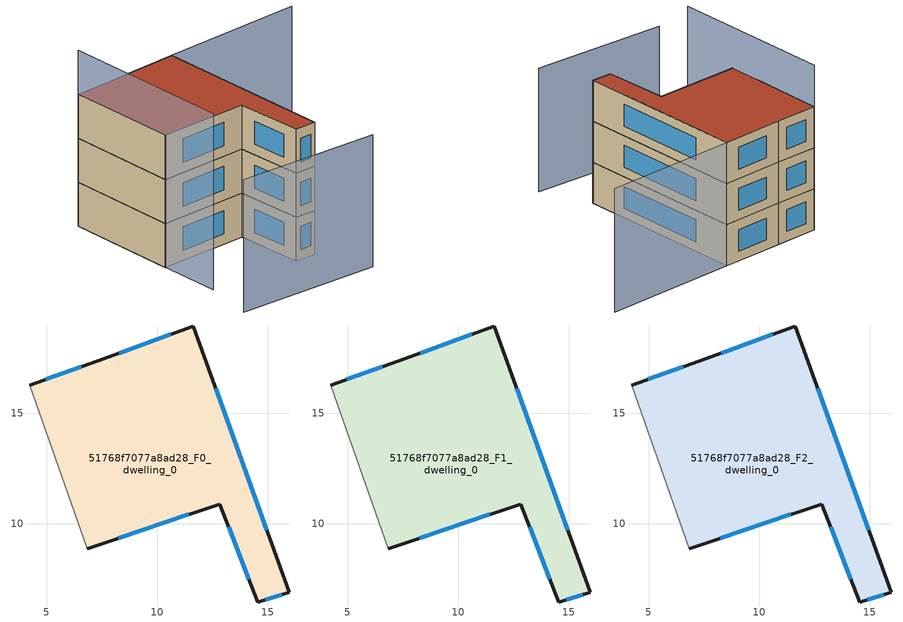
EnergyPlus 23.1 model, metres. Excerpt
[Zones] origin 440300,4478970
51768f7077a8ad28_F0_dwelling_0
 floor ground (EU_floor_Construction): 15.97,6.9 11.62,18.96 7.27,17.36 4.23,16.28 6.84,8.88 12.83,10.9 14.54,6.47 z0
 wall outside (EU_wall_Construction): 4.23,16.28 7.27,17.36 11.62,18.96 15.97,6.9 14.54,6.47 12.83,10.9 6.84,8.88 z0:3
 wall adiabatic (EU_wall_Construction): 6.84,8.88 4.23,16.28 z0:3
 window (EU_Window_Construction): 14.14,7.5 13.23,9.86 / 11.43,10.43 8.24,9.35 / 4.94,16.53 6.56,17.11 / 8.29,17.73 10.6,18.58 / 12.64,16.13 14.95,9.72 / 15.64,6.8 14.88,6.57 z0.7:2.3
51768f7077a8ad28_F1_dwelling_0
 floor to 51768f7077a8ad28_F0_dwelling_0 (EU_floor_Construction): 15.97,6.9 11.62,18.96 7.27,17.36 4.23,16.28 6.84,8.88 12.83,10.9 14.54,6.47 z3
 wall outside (EU_wall_Construction): 4.23,16.28 7.27,17.36 11.62,18.96 15.97,6.9 14.54,6.47 12.83,10.9 6.84,8.88 z3:6
 wall adiabatic (EU_wall_Construction): 6.84,8.88 4.23,16.28 z3:6
 window (EU_Window_Construction): 14.14,7.5 13.23,9.86 / 11.43,10.43 8.24,9.35 / 4.94,16.53 6.56,17.11 / 8.29,17.73 10.6,18.58 / 12.64,16.13 14.95,9.72 / 15.64,6.8 14.88,6.57 z3.7:5.3
51768f7077a8ad28_F2_dwelling_0
 floor to 51768f7077a8ad28_F1_dwelling_0 (EU_floor_Construction): 15.97,6.9 11.62,18.96 7.27,17.36 4.23,16.28 6.84,8.88 12.83,10.9 14.54,6.47 z6
 wall outside (EU_wall_Construction): 4.23,16.28 7.27,17.36 11.62,18.96 15.97,6.9 14.54,6.47 12.83,10.9 6.84,8.88 z6:9
 wall adiabatic (EU_wall_Construction): 6.84,8.88 4.23,16.28 z6:9
 window (EU_Window_Construction): 14.14,7.5 13.23,9.86 / 11.43,10.43 8.24,9.35 / 4.94,16.53 6.56,17.11 / 8.29,17.73 10.6,18.58 / 12.64,16.13 14.95,9.72 / 15.64,6.8 14.88,6.57 z6.7:8.3
 roof outside (EU_roof_Construction): 11.62,18.96 15.97,6.9 14.54,6.47 12.83,10.9 6.84,8.88 4.23,16.28 7.27,17.36 z9
shading: 8.81,1.3 18.54,3.9 / 14.83,9.94 11.62,18.96 / 11.62,18.96 21.1,22.32 z0:9; 4.23,16.28 8.31,4.87 z0:12
[Building]
EU S2 Campaign: North Axis=0; Terrain=City; Solar Distribution=FullExterior
[Site:Location]
Madrid: Latitude=40.5; Longitude=-3.5; Time Zone=1; Elevation=609
[SizingPeriod:WeatherFileDays]
AnnualSizingPeriod: Begin Month=1; Begin Day of Month=1; End Month=12; End Day of Month=31; Day of Week for Start Day=Monday; Use Weather File Daylight Saving Period=No; Use Weather File Rain and Snow Indicators=No
[MATERIAL]
EU_InternalMass_Material: Roughness=MediumRough; Thickness=0.1; Conductivity=1; Density=1800; Specific Heat=900; Thermal Absorptance=0.9; Solar Absorptance=0.7; Visible Absorptance=0.7
[MATERIAL:NOMASS] Roughness=MediumRough; Thermal Absorptance=0.9; Solar Absorptance=0.7; Visible Absorptance=0.7
Name | Thermal Resistance
EU_wall_NoMass | 0.419739
EU_roof_NoMass | 0.352165
EU_floor_NoMass | 0.608284
[WINDOWMATERIAL:SIMPLEGLAZINGSYSTEM]
EU_Window_SimpleGlazing: UFactor=4.8352; Solar Heat Gain Coefficient=0.85; Visible Transmittance=0.85
[CONSTRUCTION]
EU_wall_Construction: EU_wall_NoMass
EU_roof_Construction: EU_roof_NoMass
EU_floor_Construction: EU_floor_NoMass
EU_InternalMass_Construction: EU_InternalMass_Material
EU_Window_Construction: EU_Window_SimpleGlazing
[ZONE] Type=1; Multiplier=1; Ceiling Height=autocalculate; Volume=209.626; Floor Area=autocalculate; Part of Total Floor Area=Yes
51768f7077a8ad28_F0_dwelling_0; 51768f7077a8ad28_F1_dwelling_0; 51768f7077a8ad28_F2_dwelling_0
[INTERNALMASS] Construction=EU_InternalMass_Construction; Surface Area=69.8754
Name | Zone or ZoneList
51768f7077a8ad28_F0_dwelling_0_EU_InternalMass | 51768f7077a8ad28_F0_dwelling_0
51768f7077a8ad28_F1_dwelling_0_EU_InternalMass | 51768f7077a8ad28_F1_dwelling_0
51768f7077a8ad28_F2_dwelling_0_EU_InternalMass | 51768f7077a8ad28_F2_dwelling_0
[OTHEREQUIPMENT] Fuel Type=Electricity; Design Level Calculation Method=Watts/Area; Power per Zone Floor Area=1; Fraction Latent=0; Fraction Radiant=0; Fraction Lost=0; Carbon Dioxide Generation Rate=0; EndUse Subcategory=EU_Step8_InternalGains
Name | Zone or ZoneList or Space or SpaceList | Schedule
EU_Step8_InternalGain_51768f7077a8ad28_F0_dwelling_0_f000 | 51768f7077a8ad28_F0_dwelling_0 | EU_Step8_GainSchedule_51768f7077a8ad28_F0_dwelling_0_f000
EU_Step8_InternalGain_51768f7077a8ad28_F1_dwelling_0_f000 | 51768f7077a8ad28_F1_dwelling_0 | EU_Step8_GainSchedule_51768f7077a8ad28_F1_dwelling_0_f000
EU_Step8_InternalGain_51768f7077a8ad28_F2_dwelling_0_f000 | 51768f7077a8ad28_F2_dwelling_0 | EU_Step8_GainSchedule_51768f7077a8ad28_F2_dwelling_0_f000
[ZONEVENTILATION:DESIGNFLOWRATE] Schedule=EU_AlwaysOn; Design Flow Rate Calculation Method=AirChanges/Hour; Air Changes per Hour=0.703302; Ventilation Type=Natural; Fan Pressure Rise=0; Fan Total Efficiency=1; Constant Term Coefficient=1; Temperature Term Coefficient=0; Velocity Term Coefficient=0; Velocity Squared Term Coefficient=0; Minimum Indoor Temperature=-100; Maximum Indoor Temperature=100; Delta Temperature=-100; Minimum Outdoor Temperature=-100; Maximum Outdoor Temperature=100; Maximum Wind Speed=40
Name | Zone or ZoneList or Space or SpaceList
EU_ConstantAir_51768f7077a8ad28_F0_dwelling_0 | 51768f7077a8ad28_F0_dwelling_0
EU_ConstantAir_51768f7077a8ad28_F1_dwelling_0 | 51768f7077a8ad28_F1_dwelling_0
EU_ConstantAir_51768f7077a8ad28_F2_dwelling_0 | 51768f7077a8ad28_F2_dwelling_0
[HVACTEMPLATE:THERMOSTAT] Constant Heating Setpoint=20; Constant Cooling Setpoint=50
EU_HeatOnly_51768f7077a8ad28_F0_dwelling_0; EU_HeatOnly_51768f7077a8ad28_F1_dwelling_0; EU_HeatOnly_51768f7077a8ad28_F2_dwelling_0
[HVACTEMPLATE:ZONE:IDEALLOADSAIRSYSTEM] System Availability Schedule=EU_AlwaysOn; Maximum Heating Supply Air Temperature=50; Minimum Cooling Supply Air Temperature=13; Maximum Heating Supply Air Humidity Ratio=0.0156; Minimum Cooling Supply Air Humidity Ratio=0.0077; Heating Limit=NoLimit; Cooling Limit=NoLimit; Heating Availability Schedule=EU_AlwaysOn; Cooling Availability Schedule=EU_CoolingOff; Dehumidification Control Type=ConstantSensibleHeatRatio; Cooling Sensible Heat Ratio=0.7; Dehumidification Setpoint=60; Humidification Control Type=None; Humidification Setpoint=30; Outdoor Air Method=None; Outdoor Air Flow Rate per Person=0.00944; Outdoor Air Flow Rate per Zone Floor Area=0; Outdoor Air Flow Rate per Zone=0; Demand Controlled Ventilation Type=None; Outdoor Air Economizer Type=NoEconomizer; Heat Recovery Type=None; Sensible Heat Recovery Effectiveness=0.7; Latent Heat Recovery Effectiveness=0.65
Name | Template Thermostat
51768f7077a8ad28_F0_dwelling_0 | EU_HeatOnly_51768f7077a8ad28_F0_dwelling_0
51768f7077a8ad28_F1_dwelling_0 | EU_HeatOnly_51768f7077a8ad28_F1_dwelling_0
51768f7077a8ad28_F2_dwelling_0 | EU_HeatOnly_51768f7077a8ad28_F2_dwelling_0
[SIZING:ZONE] Zone Cooling Design Supply Air Temperature Input Method=SupplyAirTemperature; Zone Cooling Design Supply Air Temperature=13; Zone Heating Design Supply Air Temperature Input Method=SupplyAirTemperature; Zone Heating Design Supply Air Temperature=50; Zone Cooling Design Supply Air Humidity Ratio=0.008; Zone Heating Design Supply Air Humidity Ratio=0.008; Cooling Design Air Flow Method=DesignDay; Cooling Design Air Flow Rate=0; Cooling Minimum Air Flow per Zone Floor Area=0.000762; Cooling Minimum Air Flow=0; Cooling Minimum Air Flow Fraction=0.2; Heating Design Air Flow Method=DesignDay; Heating Design Air Flow Rate=0; Heating Maximum Air Flow per Zone Floor Area=0.002032; Heating Maximum Air Flow=0.141576; Heating Maximum Air Flow Fraction=0.3; Account for Dedicated Outdoor Air System=No; Dedicated Outdoor Air System Control Strategy=NeutralSupplyAir; Dedicated Outdoor Air Low Setpoint Temperature for Design=autosize; Dedicated Outdoor Air High Setpoint Temperature for Design=autosize; Zone Load Sizing Method=Sensible Load Only No Latent Load; Zone Latent Cooling Design Supply Air Humidity Ratio Input Method=HumidityRatioDifference; Zone Cooling Design Supply Air Humidity Ratio Difference=0.005; Zone Latent Heating Design Supply Air Humidity Ratio Input Method=HumidityRatioDifference; Zone Humidification Design Supply Air Humidity Ratio Difference=0.005
51768f7077a8ad28_F0_dwelling_0; 51768f7077a8ad28_F1_dwelling_0; 51768f7077a8ad28_F2_dwelling_0
[SCHEDULE:CONSTANT]
Name | Hourly Value
EU_AlwaysOn | 1
EU_CoolingOff | 0
[SCHEDULE:FILE] Column Number=1; Rows to Skip at Top=0; Number of Hours of Data=8760; Column Separator=Comma; Interpolate to Timestep=No; Minutes per Item=60; Adjust Schedule for Daylight Savings=Yes
Name | File
EU_Step8_GainSchedule_51768f7077a8ad28_F0_dwelling_0_f000 | ../../schedules/51768f7077a8ad28/51768f7077a8ad28_F0_dwelling_0_f000_gain.csv
EU_Step8_GainSchedule_51768f7077a8ad28_F1_dwelling_0_f000 | ../../schedules/51768f7077a8ad28/51768f7077a8ad28_F1_dwelling_0_f000_gain.csv
EU_Step8_GainSchedule_51768f7077a8ad28_F2_dwelling_0_f000 | ../../schedules/51768f7077a8ad28/51768f7077a8ad28_F2_dwelling_0_f000_gain.csv
